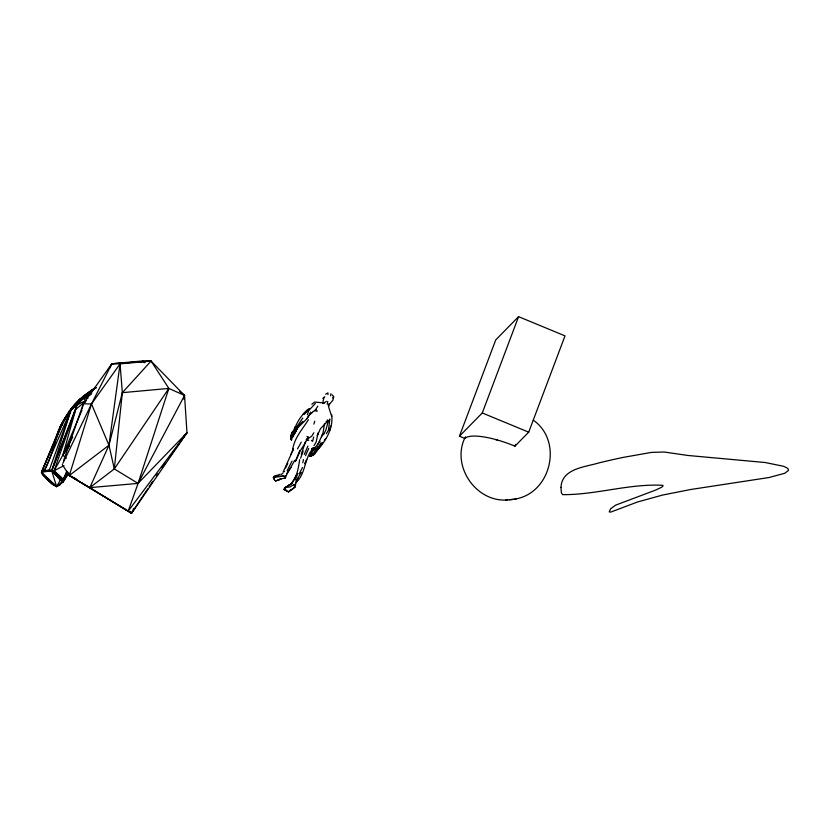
<?xml version="1.0" encoding="UTF-8"?>
<svg xmlns="http://www.w3.org/2000/svg" width="830" height="830" viewBox="0 0 830 830"><rect width="100%" height="100%" fill="white"/><g stroke="black" fill="none" stroke-linecap="round" stroke-linejoin="round"><path stroke-width="1.25" d="M310.545 412.116C307.795 421.35 297.389 424.97 294.204 433.779L295.273 432.575L295.314 430.542M294.94 426.931L293.945 430.023L291.849 432.492L290.583 436.694L291.185 439.329L292.004 435.511L291.455 440.076L290.853 436.933L292.077 433.094L291.89 436.476L292.949 436.767L297.545 428.021L293.872 433.27M292.077 433.094L291.89 436.476L296.704 427.99L302.794 421.391M55.61 439.786C61.015 417.075 77.615 400.558 96.135 387.548C80.033 396.284 67.842 410.777 60.03 427.201L41.5 472.229L42.517 474.511L52.166 484.17L56.637 486.588L63.163 481.857L63.35 479.149L66.773 471.243M301.29 472.436L296.735 479.906L294.982 487.137L288.456 491.879L283.985 489.461L284.783 487.957L292.762 482.821L285.406 487.376L283.985 489.461L288.456 491.879L294.982 487.137L293.623 484.699L289.919 487.013L285.406 487.376M311.105 450.898C304.288 460.692 305.378 473.214 296.507 482.199M330.703 395.869L330.859 393.627M280.177 474.262L274.315 476.244L274.336 479.792L275.685 480.995L281.463 478.713L285.447 478.194L285.883 476.067L294.671 460.411M299.661 459.716C298.312 468.348 296.984 478.163 290.241 484.419M62.281 464.541L69.305 475.497L89.806 487.635L114.322 468.94L122.342 392.663L120.06 363.882L111.853 363.748L83.28 403.816L63.537 460.889M329.116 403.484L328.67 407.115L331.72 416.473M290.853 436.933L290.998 435.76L291.455 440.076L291.745 435.532L293.27 432.15L290.583 436.694M183.938 399.303L184.53 395.464L168.864 388.419L151.081 361.06L120.06 363.882L108.969 445.254L89.806 487.635L131.503 513.334L186.978 432.7L184.53 395.464L151.081 361.06L142.874 360.915L111.853 363.748L91.487 403.961L62.841 463.368M314.01 445.679L316.199 441.851L318.035 433.021L317.247 435.615L320.421 428.778L326.989 421.889L327.269 419.918L328.151 421.547L325.91 429.94L323.482 434.816M327.196 404.438L327.746 401.357M324.509 423.798L323.036 432.907L321.501 436.933M309.061 408.578C300.439 415.332 294.121 425.852 292.949 436.767M82.201 408.827L83.28 403.816L85.21 402.27M302.784 462.725L303.458 459.561M296.258 429.618L295.76 431.766L295.107 431.444M333.204 398.473L333.629 396.595L332.208 394.81M329.52 430.874L330.631 426.06M62.634 424.348L60.03 427.201L69.222 411.182L82.595 397.829L82.844 396.782L95.429 387.755M322.974 401.647L324.063 397.321M109.602 368.302L111.853 363.748L151.081 361.06L122.342 392.663L108.969 445.254L114.322 468.94L138.071 483.392L186.978 432.7L169.673 456.957M309.714 456.127L312.474 453.273L310.648 456.241L313.346 453.792L309.714 456.127L312.36 450.265L314.809 449.466L315.327 447.443L320.027 441.228M313.678 437.037L312.557 441.425L311.447 440.346M306.955 436.559L308.345 437.182L306.332 439.776L311.79 436.134L313.854 432.741M91.808 392.943L83.54 398.193L76.848 405.331L62.852 455.12L54.064 470.776L44.177 470.901L41.5 472.229C45.453 478.007 50.319 483.465 56.637 486.588L63.163 481.857L68.755 473.214M292.222 435.74L291.185 439.329L290.998 435.76M307.422 414.761L308.656 410.622L315.348 403.484M313.885 424.099L314.746 421.225M301.269 454.311L305.492 441.643M295.273 432.575L296.196 429.556M147.782 488.777L131.503 513.334L69.305 475.497L91.487 403.961L120.06 363.882M72.718 407.167L71.432 408.775L51.709 470.786L56.637 486.588L60.019 484.637L61.462 482.489L60.019 484.637M122.342 392.663L168.864 388.419L138.071 483.392L128.245 511.021L69.305 475.497L108.969 445.254L91.487 403.961L83.28 403.816M68.568 473.017L63.163 481.857L54.064 470.776L75.603 409.47L85.947 400.88L82.595 397.829C71.224 403.951 67.178 417.355 60.03 427.201M85.947 400.88C56.772 410.29 57.384 448.283 44.177 470.901L49.375 469.822L71.432 408.775L80.022 399.012L93.78 388.928L92.555 390.961M300.585 458.181L303.199 451.064M459.436 436.207L495.738 339.906L518.584 316.666L565.012 335.87L528.71 432.171L514.963 446.146A44.654 11.952 20.7 0 0 465.879 437.669L464.862 438.448L459.436 436.207L482.282 412.967L518.584 316.666M295.864 460.723L300.273 450.752L305.264 442.992M75.603 409.47L51.709 470.786L41.5 472.229L58.764 431.403M305.897 461.21L304.88 463.794L306.675 459.447M464.489 438.697C451.676 467.01 476.524 502.596 507.628 499.951M295.148 480.103L297.887 473.463M81.931 410.321L62.852 455.12L66.338 458.274M290.977 454.321L293.395 448.625L292.43 451.489C293.519 438.863 302.027 429.836 308.428 419.741M44.177 470.901L71.432 408.775M304.268 454.415L307.94 446.063M305.513 455.701L308.687 448.501M133.63 508.676L131.503 513.334L130.217 511.342M295.283 461.656L299.848 450.472M285.613 467.902L287.782 463.285M307.058 418.756L308.459 415.809L312.36 412.303M317.714 444.61L322.611 434.256M295.698 482.707L297.887 478.236M287.087 470.776L292.056 461.055M299.288 473.681L302.504 467.498M291.88 452.641L283.186 471.969L284.514 471.419M305.056 443.179L308.345 437.182M72.729 437.12L62.852 455.12L69.585 445.824M297.503 448.916L301.259 442.141M317.734 446.364L314.29 452.568L311.52 455.473L313.865 454.135L312.806 455.587L315.172 453.533L322.839 442.369M292.648 481.908L296.756 474.563M42.517 474.511L56.637 486.588L60.258 480.134L51.709 470.786L49.375 469.822M333.079 397.58L333.629 396.595L332.965 400.143L328.224 405.683M67.572 471.741L63.35 479.149L61.814 479.418L54.064 470.776L64.035 465.64M317.765 406.171L314.923 410.912L317.268 411.151L315.888 409.398L309.652 414.533M293.737 431.403L302.763 418.061M326.366 433.644L328.41 430.334L329.925 419.015L328.151 421.547L326.989 421.889M321.127 442.608L312.806 455.587M67.469 472.727L63.35 479.149L54.064 470.776M149.193 486.65L152.73 481.307M156.268 475.974L157.69 473.837M114.322 468.94L168.864 388.419M286.609 473.65L291.029 467.363M162.161 467.498L165.17 463.285M324.312 440.388L325.796 438.416M128.245 511.021L186.978 432.7L183.472 436.507M274.315 476.244L273.319 477.52L274.336 479.792M317.921 449.559C326.418 440.118 333.608 427.575 331.616 414.471M311.52 455.473L313.304 453.273L310.648 456.241L313.865 454.135M305.689 412.52L304.288 414.139L309.476 409.19M288.456 491.879L290.874 489.565M79.369 400.89L81.06 399.168L80.022 399.012L75.945 404.335L76.848 405.331L51.709 470.786L63.163 481.857L61.814 479.418M303.251 414.066L307.754 409.615M322.891 403.588L326.356 401.367M324.8 396.823L322.797 398.41M310.472 453.388L312.983 451.25M69.222 411.182L73.071 408.018M86.932 394.447L93.78 388.928M311.841 404.303L314.663 402.073L324.623 402.986M82.595 397.829L96.135 387.548L82.844 396.782M281.308 474.376L282.978 473.152M325.588 394.219L327.954 392.839L327.975 394.655M140.778 362.368L142.874 360.915L144.856 362.554M63.132 421.64L63.609 421.329L41.5 472.229L56.637 486.588M278.102 480.414L280.851 478.661M308.418 438.645L306.239 439.983L308.781 440.346M91.207 394.385L83.54 398.193L87.949 398.151M275.685 480.995L281.463 478.713M312.941 448.159L315.327 447.443L312.142 448.387M514.839 499.079C550.881 493.611 563.549 441.207 533.254 420.146M288.778 485.125L290.801 484.647M513.044 499.401L505.833 500.054M516.447 498.789L509.62 499.826M293.623 484.699L295.169 484.44M326.024 421.754L328.151 421.547M89.806 487.635L138.071 483.392L184.53 395.464L179.571 391.355M285.883 476.067L275.985 476.192L273.319 477.52L283.528 476.078L285.447 478.194M54.438 485.208L57.312 485.903M311.385 449.933L313.813 450.534M495.707 439.558L497.367 440.014M314.809 449.466L311.748 448.522L312.36 450.265M482.282 412.967L528.71 432.171M69.305 475.497L76.204 478.858M60.258 480.134L63.163 481.857M142.874 360.915L144.638 362.72M284.783 487.957L286.257 490.499M464.862 438.448A44.654 42.724 44.5 0 1 465.506 436.85M515.596 444.455A44.654 5.063 -67.5 0 1 514.963 446.146M560.987 487.407L561.329 492.688L562.564 494.639C595.888 494.971 629.41 483.454 662.911 485.322L662.942 486.183L661.479 487.335L655.295 490.208L615.663 505.128L610.61 508.769L609.272 511.903L610.714 512.11L637.648 501.943L662.828 494.991L690.788 489.482L768.995 477.53L784.744 473.276L788.5 470.392L788.178 468.96L786.415 467.56L783.209 466.201L765.136 462.518L687.748 455.452L664.228 452.018L651.301 452.412L622.573 457.517A709.328 642.41 -11.1 0 0 598.99 462.891C585.181 467.083 561.786 468.421 560.987 487.407"/></g></svg>
